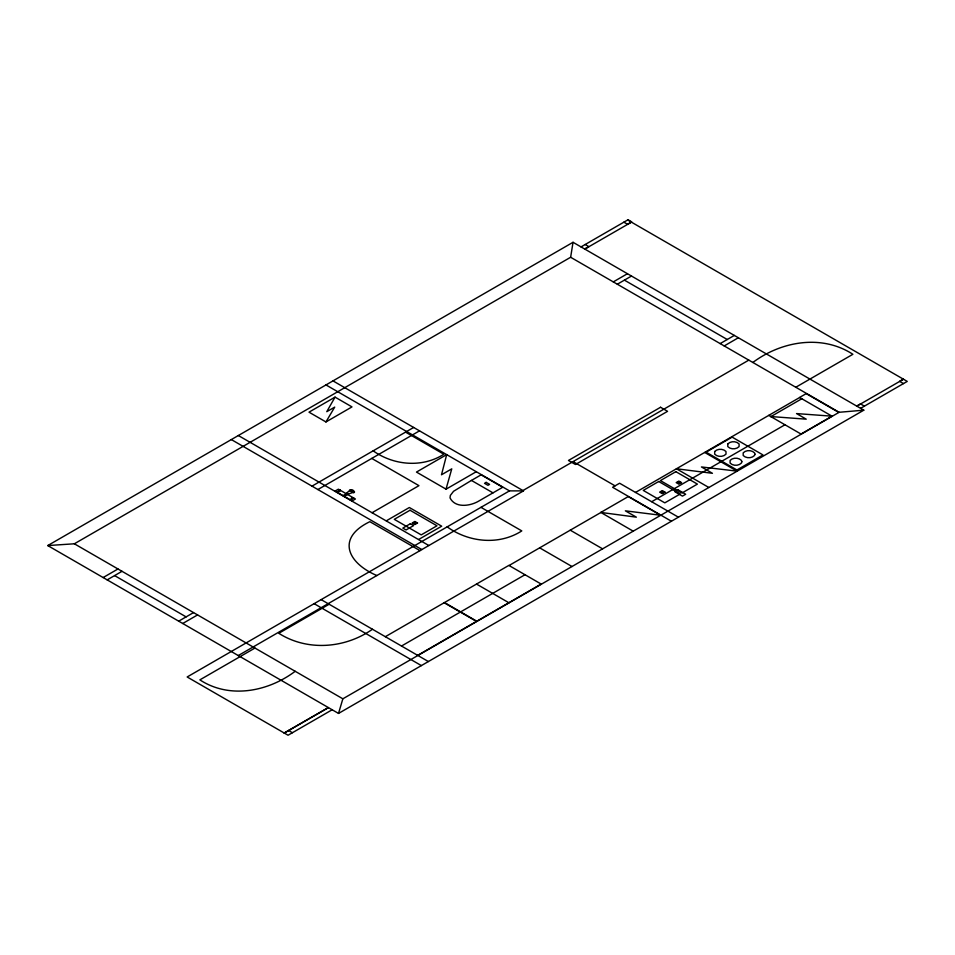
<?xml version="1.0" encoding="UTF-8"?>
<svg xmlns="http://www.w3.org/2000/svg" width="955" height="955" viewBox="0 0 955 955"><rect width="100%" height="100%" fill="white"/><g stroke="black" fill="none" stroke-linecap="round" stroke-linejoin="round"><path stroke-width="1.43" d="M47.75 545.568L74.359 543.789L570.636 257.265L573.036 242.295L863.798 410.173L338.512 713.433L47.75 545.568L573.036 242.295M446.021 489.151L451.763 468.845L441.497 474.778L446.689 454.628L416.464 472.08L446.069 489.175L476.294 471.722M338.512 713.433L342.857 698.809L839.135 412.285L863.798 410.173M335.05 397.125L326.765 411.689L334.716 407.105L325.942 421.943L309.002 412.166L335.05 397.125L351.989 406.902L325.942 421.943M471.436 480.425L453.553 491.288L450.342 495.442L450.032 497.877C455.272 508.514 470.552 506.114 479.112 500.874L502.688 487.265L481.129 474.826L471.448 480.425L492.995 492.864M581.022 246.915L628.044 219.769L631.709 221.882L627.542 224.282L623.878 222.169M584.687 249.028L588.853 246.629L585.188 244.504M584.794 249.088L631.446 222.169M613.277 281.892L627.447 273.715M103.14 577.548L117.978 568.977M617.324 284.22L631.494 276.043M107.175 579.876L122.025 571.305M311.999 486.143L413.646 427.458M317.884 489.533L419.52 430.848M342.917 495.585C346.641 494.726 351.297 485.82 354.556 492.004L349.005 493.747L344.373 496.421M350.401 499.907L353.696 498.009M178.692 621.168L193.531 612.597M372.068 512.728L418.947 485.653L371.77 458.424M182.727 623.496L197.578 614.925M386.345 520.797L409.361 507.511L441.699 526.181L418.684 539.468M720.166 343.597L734.335 335.42M724.212 345.937L738.37 337.76M332.985 380.89L523.495 490.882L509.481 490.882L187.156 676.976L288.064 735.231L332.161 709.768M522.922 490.548L748.804 360.131M238.261 655.56L523.495 490.882M329.117 604.24L278.788 633.296C307.379 651.525 345.149 648.469 372.45 629.25M254.949 648.051L199.87 679.865C229.582 699.263 268.104 691.671 295.202 671.293M752.85 362.47C781.381 341.174 821.825 334.071 852.887 354.293L795.79 387.252M385.343 636.699L508.848 565.396L541.389 584.185M600.779 512.453L628.271 496.576L660.609 515.246L625.358 510.83L636.352 517.168L600.826 512.429L633.201 531.171M635.481 492.458L799.669 397.507M509.051 565.515L600.874 512.501M770.864 416.619L801.818 398.748M401.506 646.034L525.011 574.731M651.752 501.685L784.986 424.772M417.681 655.369L541.187 584.066M801.042 434.048L832.008 416.177L796.53 413.575L806.235 419.173L770.709 416.535M856.695 406.066L860.479 403.881L864.394 406.138M903.335 379.135L899.55 381.332L903.466 383.588M856.838 406.15L903.478 379.219M860.61 408.334L907.25 381.403L627.674 219.984M676.51 468.774L712.43 473.298L701.436 466.947L737.069 471.137L704.73 452.467M624.403 280.137L727.256 339.514M570.636 257.265L839.135 412.285M838.836 412.453L806.211 393.627L799.574 397.459L832.199 416.285M768.715 415.377L801.185 434.131M676.462 468.798L708.801 487.468M678.432 517.192L619.604 483.23L612.597 487.277L671.425 521.239M573.072 461.599L615.068 485.844M325.977 384.937L509.481 490.882M405.565 432.126L443.86 454.234C422.229 468.057 393.687 465.443 373.154 450.832M570.266 530.18L602.605 548.85M480.974 507.344L521.8 530.908C498.904 545.592 468.762 542.392 447.155 526.862M539.659 547.848L571.997 566.518M347.226 493.09L348.682 493.938M346.199 493.687L338.38 489.175L335.098 491.073L352.132 500.898L355.415 498.999L347.656 494.523M238.344 435.528L428.855 545.52M231.337 439.575L421.859 549.567M419.997 550.641L369.86 521.681C335.73 538.119 347.811 563.152 376.855 575.543M476.509 584.066L508.848 602.736M444.457 602.557L476.796 621.227M444.171 602.736L476.509 621.407M321.131 599.621L428.389 661.552M314.123 603.667L421.382 665.599M74.359 543.789L342.857 698.809M114.6 575.59L186.106 616.882M288.589 730.515L292.409 732.724M714.686 451.512L714.686 454.162C717.468 457.147 723.198 457.147 725.991 454.162L725.991 451.512C723.198 448.528 717.48 448.528 714.686 451.512M727.782 443.944L727.782 446.594C730.575 449.59 736.305 449.59 739.086 446.594L739.086 443.944C736.293 440.959 730.575 440.959 727.782 443.944M741.844 461.731L741.402 463.056C738.621 466.052 732.879 466.04 730.098 463.056L730.098 460.406C732.891 457.421 738.609 457.421 741.402 460.406L741.844 461.731M754.951 454.174L754.498 455.499C751.716 458.484 745.986 458.484 743.193 455.499L743.193 452.849C745.986 449.865 751.704 449.865 754.498 452.849L754.951 454.174M416.38 522.994L414.864 523.877L413.336 522.994L414.864 522.122L416.38 522.994M663.832 492.147L662.316 493.019L660.788 492.147L662.316 491.264L663.832 492.147M680.378 482.597L678.85 483.481L677.322 482.597L678.85 481.714L680.378 482.597M417.526 522.994L414.864 524.534L412.19 522.994L414.864 521.454L417.526 522.994M664.978 492.147L662.316 493.687L659.642 492.147L662.316 490.607L664.978 492.147M681.524 482.597L678.85 484.137L676.176 482.597L678.85 481.057L681.524 482.597M353.816 492.637C345.34 489.461 351.571 488.924 353.732 491.98L353.816 492.637M340.171 490.202L336.876 492.1L340.219 490.225M339.682 491.479L338.595 491.168L339.682 491.479M351.536 498.319C349.817 498.641 353.123 499.393 351.619 498.415M410.017 510.233L394.272 519.329L421.215 534.884L436.972 525.799L410.017 510.233M410.364 523.734L402.819 528.091L406.042 529.953L413.599 525.596L410.364 523.734M486.167 482.382L484.531 483.326L487.957 485.307L489.593 484.364L486.167 482.382M660.562 407.272L568.452 460.465L575.459 464.5L667.569 411.319L660.562 407.272M732.139 437.127L706.079 452.169L736.926 469.979L762.985 454.938L732.139 437.127M658.723 481.499L643.276 490.416L664.811 502.855L680.258 493.938L658.723 481.499M675.854 471.663L660.394 480.592L681.942 493.019L697.401 484.101L675.854 471.663M678.146 489.891L674.91 491.765L682.455 496.111L685.69 494.248L678.146 489.891M328.389 707.595L284.244 733.022L328.389 707.595"/></g></svg>
